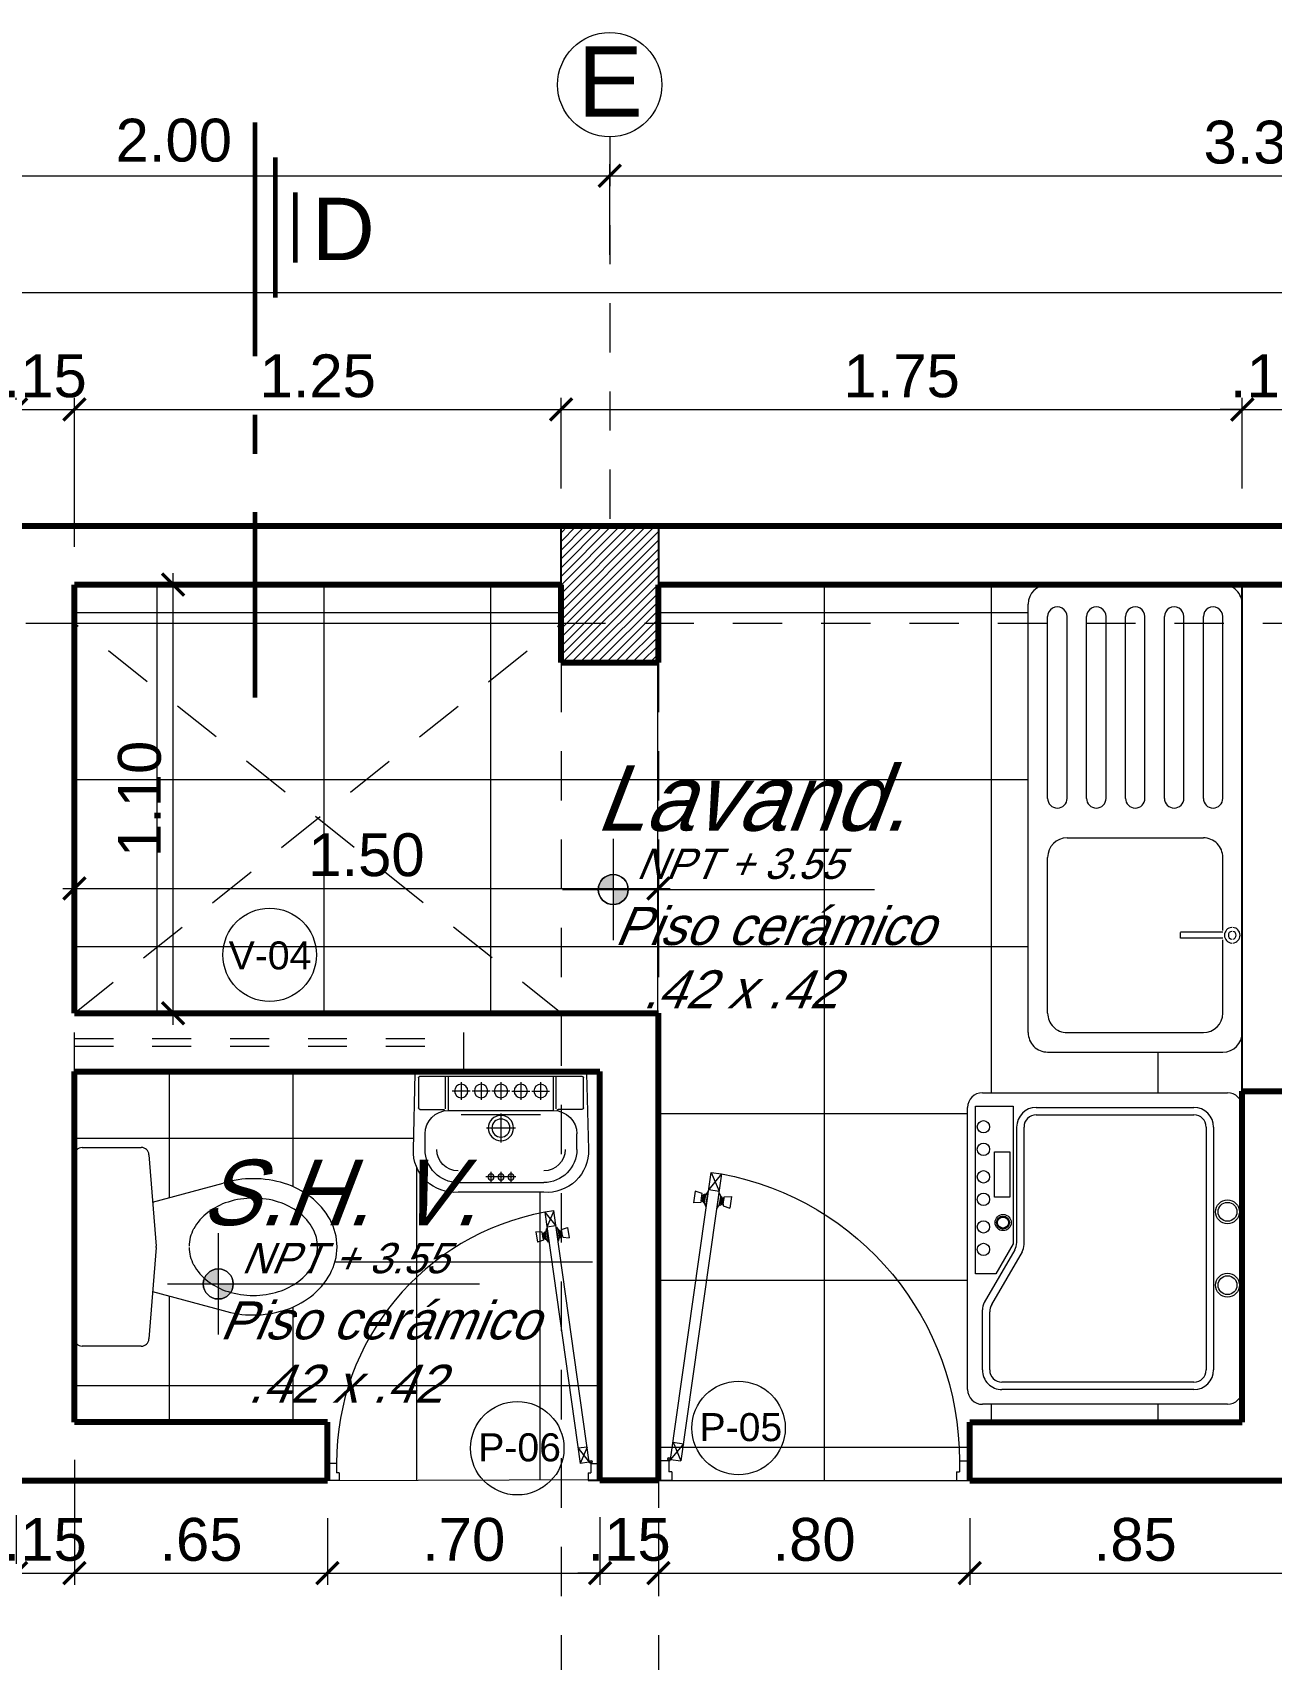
# Model space of a CAD drawing. Header units: millimetres. Extents: x 3779 to 7711, y 1445 to 3132.
# Drawn here: x 3865.964 to 3869.147, y 1469.425 to 1473.602 of the extents above; entities that cross this region are included whole.
import ezdxf

# ---------------------------------------------------------------- set-up
doc = ezdxf.new("R2010")
doc.units = ezdxf.units.MM
doc.header["$PDMODE"] = 3
for name, pattern in [('ACAD_ISO10W100', [18.5, 12, -3, 0.5, -3]), ('CENTER2', [1.125, 0.75, -0.125, 0.125, -0.125]), ('DASHDOTX2', [50.8, 25.4, -12.7, 0, -12.7]), ('HIDDEN', [9.525, 6.35, -3.175])]:
    doc.linetypes.add(name, pattern=pattern)
for name, color, linetype, lineweight in [('cotas', 7, 'Continuous', 5), ('EJES', 20, 'DASHDOTX2', 9), ('LINEA-DE-CORTE', 6, 'ACAD_ISO10W100', 60), ('MOBILIARIOS', 151, 'Continuous', 5), ('PERSONA', 7, 'Continuous', 9), ('pluma 1', 1, 'Continuous', 9), ('pluma 2.5', 30, 'Continuous', 25), ('pluma 8', 98, 'Continuous', 80), ('proyecciones', 32, 'HIDDEN', 9), ('PUERTAS', 33, 'Continuous', 9), ('SANITARIOS', 40, 'Continuous', 9), ('TEXTO', 7, 'Continuous', 9), ('TEXTURAS', 35, 'Continuous', 5)]:
    doc.layers.add(name, color=color, linetype=linetype, lineweight=lineweight)
doc.styles.add('nombreambiente', font='stylu.ttf', dxfattribs={"oblique": 20})
doc.styles.get("Standard").update_dxf_attribs({"font": 'arial.ttf'})
doc.styles.add('TIMES', font='arial.ttf', dxfattribs={"height": 0.11})
doc.dimstyles.new('julio', dxfattribs={"dimtxt": 0.11, "dimasz": 0.057, "dimexe": 0.03, "dimexo": 0.097, "dimgap": 0.0295, "dimtad": 1, "dimzin": 4, "dimdsep": 46, "dimtxsty": 'TIMES', "dimblk": 'ARCHTICK', "dimcen": 0, "dimdle": 0.03, "dimclrd": 256, "dimclre": 256, "dimclrt": 256, "dimadec": 0, "dimazin": 0, "dimtfac": 1, "dimtix": 1, "dimtmove": 2, "dimatfit": 2, "dimldrblk": 'ARCHTICK', "dimfxl": 1, "dimtolj": 1, "dimtzin": 0, "dimlwd": 5, "dimlwe": 5, "dimarcsym": 0})

# ---------------------------------------------------------------- blocks, each defined once
blk = doc.blocks.new('DFGDSG')
at = {"layer": 'SANITARIOS'}
for p, q in [((653.507, 206.6328), (654.607, 206.6328)), ((653.457, 206.5828), (653.457, 206.1328)), ((653.557, 206.5828), (653.957, 206.5828)), ((654.1085, 206.5828), (654.5752, 206.5828)), ((654.657, 206.5828), (654.657, 206.1328)), ((653.507, 206.5328), (653.507, 206.1828)), ((654.007, 206.5328), (654.007, 206.1828)), ((654.1085, 206.5328), (654.5752, 206.5328)), ((654.1085, 206.4828), (654.5752, 206.4828)), ((654.1085, 206.4328), (654.5752, 206.4328)), ((654.1085, 206.3828), (654.5752, 206.3828)), ((654.1085, 206.3328), (654.5752, 206.3328)), ((654.1085, 206.2828), (654.5752, 206.2828)), ((653.7493, 206.1328), (653.7494, 206.2417)), ((653.7494, 206.2417), (653.764, 206.2417)), ((653.7646, 206.1328), (653.7646, 206.2417)), ((654.1085, 206.2328), (654.5752, 206.2328)), ((654.1085, 206.1828), (654.5752, 206.1828)), ((653.557, 206.1328), (653.7451, 206.1328)), ((653.7689, 206.1328), (653.957, 206.1328)), ((654.1085, 206.1328), (654.5752, 206.1328)), ((653.507, 206.0828), (654.607, 206.0828))]:
    blk.add_line(p, q, dxfattribs=at)
for centre, radius, start, end in [((653.507, 206.5828), 0.05, 90, 180), ((654.607, 206.5828), 0.05, 360, 90), ((653.557, 206.5328), 0.05, 90, 180), ((653.957, 206.5328), 0.05, 0, 90), ((654.1085, 206.5578), 0.025, 90, 270), ((654.5752, 206.5578), 0.025, 270, 90), ((654.1085, 206.4578), 0.025, 90, 270), ((654.5752, 206.4578), 0.025, 270, 90), ((654.1085, 206.3578), 0.025, 90, 270), ((654.5752, 206.3578), 0.025, 270, 90), ((654.1085, 206.2578), 0.025, 90, 270), ((654.5752, 206.2578), 0.025, 270, 90), ((653.557, 206.1828), 0.05, 180, 270), ((653.957, 206.1828), 0.05, 270, 0), ((654.1085, 206.1578), 0.025, 90, 270), ((654.5752, 206.1578), 0.025, 270, 90), ((653.507, 206.1328), 0.05, 180, 270), ((653.757, 206.1085), 0.0201, 3.7916, 176.2084), ((653.757, 206.1085), 0.0201, 183.7916, 356.2084), ((653.757, 206.1085), 0.0101, 7.5683, 172.4317), ((653.757, 206.1085), 0.0101, 187.5683, 352.4317), ((654.607, 206.1328), 0.05, 270, 360)]:
    blk.add_arc(centre, radius, start, end, dxfattribs=at)
blk = doc.blocks.new('khjkhjk')
at = {"layer": 'SANITARIOS'}
for p, q in [((987.6491, 424.1584), (987.6491, 424.6284)), ((987.6691, 424.6484), (987.8206, 424.6484)), ((987.8405, 424.6299), (987.8589, 424.3949)), ((987.85, 424.5084), (988.0309, 424.5568)), ((987.8589, 424.3918), (987.8405, 424.1568)), ((987.85, 424.2783), (988.0309, 424.2299)), ((987.8206, 424.1384), (987.6691, 424.1384))]:
    blk.add_line(p, q, dxfattribs=at)
for centre, radius, start, end in [((987.6691, 424.6284), 0.02, 90, 180), ((987.8206, 424.6284), 0.02, 4.4846, 90), ((988.1086, 424.3013), 0.2671, 90, 106.9016), ((988.1086, 424.3013), 0.2671, 72.5782, 90), ((988.1228, 424.3465), 0.2197, 52.8533, 72.5782), ((988.0944, 424.3465), 0.1697, 107.4218, 127.1467), ((988.1086, 424.3013), 0.2171, 90, 107.4218), ((988.1086, 424.3013), 0.2171, 72.5782, 90), ((988.1228, 424.3465), 0.1697, 52.8533, 72.5782), ((988.1445, 424.3751), 0.1837, 28.6682, 52.8533), ((988.0727, 424.3751), 0.1337, 127.1467, 151.3318), ((988.1445, 424.3751), 0.1337, 28.6682, 52.8533), ((988.1778, 424.3934), 0.1458, 360, 28.6682), ((988.0393, 424.3934), 0.0958, 151.3318, 179.1537), ((988.1778, 424.3934), 0.0958, 360, 28.6682), ((987.839, 424.3934), 0.02, 355.5154, 4.4846), ((988.0393, 424.3934), 0.0958, 180.8463, 208.6682), ((988.1778, 424.3934), 0.0958, 331.3318, 0), ((988.1778, 424.3934), 0.1458, 331.3318, 0), ((988.0727, 424.4116), 0.1337, 208.6682, 232.8533), ((988.1445, 424.4116), 0.1337, 307.1467, 331.3318), ((988.1445, 424.4116), 0.1837, 307.1467, 331.3318), ((988.0944, 424.4403), 0.1697, 232.8533, 252.5782), ((988.1228, 424.4403), 0.1697, 287.4218, 307.1467), ((988.1086, 424.4855), 0.2171, 252.5782, 270), ((988.1086, 424.4855), 0.2171, 270, 287.4218), ((988.1228, 424.4403), 0.2197, 287.4218, 307.1467), ((988.1086, 424.4855), 0.2671, 253.0984, 270), ((988.1086, 424.4855), 0.2671, 270, 287.4218), ((987.6691, 424.1584), 0.02, 180, 270), ((987.8206, 424.1584), 0.02, 270, 355.5154)]:
    blk.add_arc(centre, radius, start, end, dxfattribs=at)
blk = doc.blocks.new('lavavo 3')
at = {"layer": 'SANITARIOS'}
for p, q in [((1138.5237, 375.7609), (1138.5237, 375.8379)), ((1138.9437, 375.8419), (1138.5277, 375.8419)), ((1138.5937, 375.7584), (1138.5937, 375.8419)), ((1138.6007, 375.7539), (1138.6007, 375.8419)), ((1138.8707, 375.7539), (1138.8707, 375.8419)), ((1138.8777, 375.7584), (1138.8777, 375.8419)), ((1138.9477, 375.8379), (1138.9477, 375.7609)), ((1138.5277, 375.7569), (1138.5887, 375.7569)), ((1138.5907, 375.7539), (1138.5907, 375.7549)), ((1138.8707, 375.7539), (1138.6007, 375.7539)), ((1138.8377, 375.7439), (1138.6337, 375.7439)), ((1138.8807, 375.753), (1138.8807, 375.7549)), ((1138.9437, 375.7569), (1138.8827, 375.7569)), ((1138.5407, 375.6539), (1138.5407, 375.6939)), ((1138.9307, 375.6539), (1138.9307, 375.6939)), ((1138.8457, 375.5689), (1138.6257, 375.5689))]:
    blk.add_line(p, q, dxfattribs=at)
at = {"layer": 'SANITARIOS', "color": 4, "linetype": 'CENTER2', "ltscale": 0.04}
for p, q in [((1138.6337, 375.8269), (1138.6337, 375.7809)), ((1138.6847, 375.8269), (1138.6847, 375.7809)), ((1138.7357, 375.8269), (1138.7357, 375.7809)), ((1138.7867, 375.8269), (1138.7867, 375.7809)), ((1138.8377, 375.8269), (1138.8377, 375.7809)), ((1138.6567, 375.8039), (1138.6107, 375.8039)), ((1138.7077, 375.8039), (1138.6617, 375.8039)), ((1138.7127, 375.8039), (1138.7587, 375.8039)), ((1138.7637, 375.8039), (1138.8097, 375.8039)), ((1138.8147, 375.8039), (1138.8607, 375.8039)), ((1138.6982, 375.7089), (1138.7732, 375.7089))]:
    blk.add_line(p, q, dxfattribs=at)
at = {"layer": 'SANITARIOS', "color": 4}
blk.add_line((1138.7357, 375.7464), (1138.7357, 375.6714), dxfattribs=at)
at = {"layer": 'SANITARIOS', "color": 4, "linetype": 'CENTER2', "ltscale": 0.02}
for p, q in [((1138.6972, 375.5834), (1138.7227, 375.5834)), ((1138.7099, 375.5961), (1138.7099, 375.5706)), ((1138.7229, 375.5834), (1138.7484, 375.5834)), ((1138.7357, 375.5961), (1138.7357, 375.5706)), ((1138.7487, 375.5834), (1138.7742, 375.5834)), ((1138.7614, 375.5961), (1138.7614, 375.5706))]:
    blk.add_line(p, q, dxfattribs=at)
at = {"layer": 'SANITARIOS'}
blk.add_lwpolyline([(1138.5157, 375.8489), (1138.5107, 375.6539, 0.445971), (1138.6257, 375.5439), (1138.8457, 375.5439, 0.445971), (1138.9607, 375.6539), (1138.9557, 375.8489, 0.414214), (1138.9507, 375.8539), (1138.5207, 375.8539, 0.414214)], format="xyb", close=True, dxfattribs=at)
for centre, radius in [((1138.6337, 375.8039), 0.0173), ((1138.6847, 375.8039), 0.0173), ((1138.7357, 375.8039), 0.0173), ((1138.7867, 375.8039), 0.0173), ((1138.8377, 375.8039), 0.0173), ((1138.7357, 375.7089), 0.0325), ((1138.7357, 375.7089), 0.0232), ((1138.7099, 375.5834), 0.00775), ((1138.7357, 375.5834), 0.00775), ((1138.7614, 375.5834), 0.00775)]:
    blk.add_circle(centre, radius, dxfattribs=at)
for centre, radius, start, end in [((1138.5277, 375.8379), 0.004, 90, 180), ((1138.9437, 375.8379), 0.004, 360, 90), ((1138.5277, 375.7609), 0.004, 180, 270), ((1138.6007, 375.6939), 0.06, 90, 180), ((1138.5887, 375.7549), 0.002, 0, 90), ((1138.8707, 375.6939), 0.06, 0, 90), ((1138.8827, 375.7549), 0.002, 90, 180), ((1138.9437, 375.7609), 0.004, 270, 0), ((1138.6257, 375.6539), 0.085, 180, 270), ((1138.6257, 375.6539), 0.055, 180, 270), ((1138.8457, 375.6539), 0.085, 270, 0), ((1138.8457, 375.6539), 0.055, 270, 0)]:
    blk.add_arc(centre, radius, start, end, dxfattribs=at)
blk = doc.blocks.new('eqwqewr')
at = {"layer": 'PUERTAS'}
for p, q in [((0.1178, 0.7625, 4483.175), (0.0879, 0.7582, 4483.175)), ((0.0879, 0.7582, 4483.175), (0.2051, -0.0706, 4483.175)), ((0.235, -0.0663, 4483.175), (0.1178, 0.7625, 4483.175)), ((0.1248, 0.713, 4483.175), (0.0949, 0.7087, 4483.175)), ((0.1254, 0.7084, 4483.175), (0.1268, 0.7086, 4483.175)), ((0.1331, 0.6637, 4483.175), (0.1268, 0.7086, 4483.175)), ((0.1268, 0.7086, 4483.175), (0.1336, 0.6992, 4483.175)), ((0.1437, 0.7013, 4483.175), (0.1635, 0.7082, 4483.175)), ((0.1635, 0.7082, 4483.175), (0.1684, 0.6743, 4483.175)), ((0.0589, 0.6934, 4483.175), (0.0637, 0.6595, 4483.175)), ((0.0799, 0.6922, 4483.175), (0.0589, 0.6934, 4483.175)), ((0.0835, 0.6664, 4483.175), (0.0637, 0.6595, 4483.175)), ((0.0806, 0.6868, 4483.175), (0.0799, 0.6922, 4483.175)), ((0.084, 0.6873, 4483.175), (0.0806, 0.6868, 4483.175)), ((0.0828, 0.6718, 4483.175), (0.0806, 0.6868, 4483.175)), ((0.0862, 0.6723, 4483.175), (0.0828, 0.6718, 4483.175)), ((0.0828, 0.6718, 4483.175), (0.0835, 0.6664, 4483.175)), ((0.0871, 0.6898, 4483.175), (0.0837, 0.6893, 4483.175)), ((0.084, 0.6873, 4483.175), (0.0837, 0.6893, 4483.175)), ((0.0862, 0.6723, 4483.175), (0.084, 0.6873, 4483.175)), ((0.0862, 0.6723, 4483.175), (0.0864, 0.6703, 4483.175)), ((0.0898, 0.6708, 4483.175), (0.0864, 0.6703, 4483.175)), ((0.0902, 0.693, 4483.175), (0.0868, 0.6925, 4483.175)), ((0.0871, 0.6898, 4483.175), (0.0868, 0.6925, 4483.175)), ((0.0898, 0.6708, 4483.175), (0.0871, 0.6898, 4483.175)), ((0.0898, 0.6708, 4483.175), (0.0902, 0.6681, 4483.175)), ((0.0942, 0.704, 4483.175), (0.0902, 0.693, 4483.175)), ((0.0936, 0.6685, 4483.175), (0.0902, 0.693, 4483.175)), ((0.0936, 0.6685, 4483.175), (0.0902, 0.6681, 4483.175)), ((0.1005, 0.6591, 4483.175), (0.0936, 0.6685, 4483.175)), ((0.0955, 0.7042, 4483.175), (0.0942, 0.704, 4483.175)), ((0.1005, 0.6591, 4483.175), (0.0942, 0.704, 4483.175)), ((0.0987, 0.6817, 4483.175), (0.0987, 0.6817, 4483.175)), ((0.0987, 0.6817, 4483.175), (0.0987, 0.6817, 4483.175)), ((0.1019, 0.6593, 4483.175), (0.1005, 0.6591, 4483.175)), ((0.1318, 0.6635, 4483.175), (0.1331, 0.6637, 4483.175)), ((0.1331, 0.6637, 4483.175), (0.1371, 0.6747, 4483.175)), ((0.1336, 0.6992, 4483.175), (0.137, 0.6996, 4483.175)), ((0.1371, 0.6747, 4483.175), (0.1336, 0.6992, 4483.175)), ((0.1374, 0.6969, 4483.175), (0.137, 0.6996, 4483.175)), ((0.1371, 0.6747, 4483.175), (0.1405, 0.6752, 4483.175)), ((0.1374, 0.6969, 4483.175), (0.1408, 0.6974, 4483.175)), ((0.1401, 0.6779, 4483.175), (0.1374, 0.6969, 4483.175)), ((0.1401, 0.6779, 4483.175), (0.1435, 0.6784, 4483.175)), ((0.1401, 0.6779, 4483.175), (0.1405, 0.6752, 4483.175)), ((0.1411, 0.6954, 4483.175), (0.1408, 0.6974, 4483.175)), ((0.1411, 0.6954, 4483.175), (0.1445, 0.6958, 4483.175)), ((0.1432, 0.6804, 4483.175), (0.1411, 0.6954, 4483.175)), ((0.1432, 0.6804, 4483.175), (0.1466, 0.6809, 4483.175)), ((0.1432, 0.6804, 4483.175), (0.1435, 0.6784, 4483.175)), ((0.1445, 0.6958, 4483.175), (0.1437, 0.7013, 4483.175)), ((0.1466, 0.6809, 4483.175), (0.1445, 0.6958, 4483.175)), ((0.1466, 0.6809, 4483.175), (0.1474, 0.6755, 4483.175)), ((0.1474, 0.6755, 4483.175), (0.1684, 0.6743, 4483.175)), ((0.228, -0.0168, 4483.175), (0.1981, -0.021, 4483.175)), ((-0.5995, -0.0707, 4483.175), (-0.6297, -0.0707, 4483.175)), ((-0.6297, -0.0707, 4483.175), (-0.6297, -0.1273, 4483.175)), ((-0.5995, -0.0707, 4483.175), (-0.5995, -0.1019, 4483.175)), ((0.235, -0.0663, 4483.175), (0.2051, -0.0706, 4483.175)), ((0.2401, -0.0707, 4483.175), (0.2401, -0.1019, 4483.175)), ((0.2401, -0.0707, 4483.175), (0.2703, -0.0707, 4483.175)), ((0.2401, -0.0707, 4483.175), (0.2401, -0.1019, 4483.175)), ((0.2703, -0.0707, 4483.175), (0.2703, -0.1273, 4483.175)), ((-0.5909, -0.1273, 4483.175), (-0.6297, -0.1273, 4483.175)), ((-0.5909, -0.1019, 4483.175), (-0.5995, -0.1019, 4483.175)), ((-0.5909, -0.1019, 4483.175), (-0.5909, -0.1273, 4483.175)), ((0.2315, -0.1019, 4483.175), (0.2401, -0.1019, 4483.175)), ((0.2315, -0.1019, 4483.175), (0.2315, -0.1273, 4483.175)), ((0.2315, -0.1273, 4483.175), (0.2703, -0.1273, 4483.175))]:
    blk.add_line(p, q, dxfattribs=at)
for radius in [0.00461, 0.000461]:
    blk.add_circle((0.2397, -0.0661, 4483.175), radius, dxfattribs=at)
at = {"layer": 'TEXTURAS', "linetype": 'Continuous', "extrusion": (-4.60854e-07, -6.59516e-08, 1)}
for p, q in [((0.0879, 0.7582, 4483.175), (0.1248, 0.713, 4483.175)), ((0.1178, 0.7625, 4483.175), (0.0949, 0.7087, 4483.175)), ((0.1981, -0.021, 4483.175), (0.235, -0.0663, 4483.175)), ((0.228, -0.0168, 4483.175), (0.2051, -0.0706, 4483.175))]:
    blk.add_line(p, q, dxfattribs=at)
at = {"layer": 'TEXTURAS'}
blk.add_arc((0.2406, -0.0678, 4483.175), 0.8401, 100.4752, 180.1986, dxfattribs=at)
blk = doc.blocks.new('lavadora')
at = {"layer": 'MOBILIARIOS'}
h = blk.add_hatch(color=256, dxfattribs=at)
h.paths.add_polyline_path([(601.9776, 2030.5193, 1), (602.0108, 2030.5193, 1)])
h.paths.add_polyline_path([(602.0084, 2030.5194, -1), (601.98, 2030.5194, -1)], flags=16)
for p, q in [((601.6986, 2031.134), (602.423, 2031.134)), ((601.6608, 2030.4663), (601.6608, 2031.0962)), ((602.4608, 2031.0962), (602.4608, 2030.4663)), ((601.7489, 2031.0602), (602.3726, 2031.0602)), ((601.6986, 2030.6048), (601.6986, 2031.0099)), ((601.7175, 2030.6048), (601.7175, 2031.0099)), ((601.7489, 2031.0413), (602.3726, 2031.0413)), ((602.4041, 2031.0099), (602.4041, 2030.5167)), ((602.423, 2031.0099), (602.423, 2030.5167)), ((601.6952, 2030.5456), (602.0489, 2030.5456)), ((601.6952, 2030.4489), (601.6952, 2030.5456)), ((602.0506, 2030.5734), (601.7489, 2030.5734)), ((602.0456, 2030.5545), (601.7489, 2030.5545)), ((602.0489, 2030.5456), (602.126, 2030.5011)), ((602.0645, 2030.5494), (602.1997, 2030.4713)), ((602.0695, 2030.5683), (602.2047, 2030.4902)), ((601.8127, 2030.4978), (601.8127, 2030.5371)), ((601.8127, 2030.5371), (601.9286, 2030.5371)), ((601.9286, 2030.5371), (601.9286, 2030.4978)), ((601.9286, 2030.4978), (601.8127, 2030.4978)), ((602.126, 2030.5011), (602.126, 2030.4489)), ((602.3726, 2030.4663), (602.2186, 2030.4663)), ((602.3726, 2030.4852), (602.2236, 2030.4852)), ((602.126, 2030.4489), (601.6952, 2030.4489)), ((602.423, 2030.4285), (601.6986, 2030.4285))]:
    blk.add_line(p, q, dxfattribs=at)
for centre, radius in [((601.9666, 2031.0961), 0.0307), ((601.9666, 2031.0961), 0.0242), ((602.1549, 2031.0961), 0.0307), ((602.1549, 2031.0961), 0.0242), ((601.9942, 2030.5197), 0.0208), ((601.9942, 2030.5193), 0.0166), ((601.9942, 2030.5194), 0.0142), ((601.7483, 2030.4691), 0.0159), ((601.8061, 2030.4691), 0.0159), ((601.8768, 2030.4691), 0.0159), ((601.9346, 2030.4691), 0.0159), ((602.0053, 2030.4691), 0.0159), ((602.0631, 2030.4691), 0.0159)]:
    blk.add_circle(centre, radius, dxfattribs=at)
for centre, radius, start, end in [((601.6986, 2031.0962), 0.0378, 90, 180), ((602.423, 2031.0962), 0.0378, 0, 90), ((601.7489, 2031.0099), 0.0504, 90, 180), ((602.3726, 2031.0099), 0.0504, 0, 90), ((601.7489, 2031.0099), 0.0315, 90, 180), ((602.3726, 2031.0099), 0.0315, 0, 90), ((601.7489, 2030.6048), 0.0504, 180, 270), ((601.7489, 2030.6048), 0.0315, 180, 270), ((602.0456, 2030.5167), 0.0378, 60, 90), ((602.0506, 2030.5356), 0.0378, 60, 90), ((602.3726, 2030.5167), 0.0504, 270, 0), ((602.3726, 2030.5167), 0.0315, 270, 0), ((601.6986, 2030.4663), 0.0378, 180, 270), ((602.2186, 2030.5041), 0.0378, 240, 270), ((602.2236, 2030.523), 0.0378, 240, 270), ((602.423, 2030.4663), 0.0378, 270, 0)]:
    blk.add_arc(centre, radius, start, end, dxfattribs=at)
blk = doc.blocks.new('iiuyu')
at = {"layer": 'pluma 1', "ltscale": 0.3}
h = blk.add_hatch(color=256, dxfattribs=at)
h.paths.add_polyline_path([(1118.6362, 393.0279, 0.414214), (1118.5977, 392.9893), (1118.6362, 392.9893)])
h.paths.add_polyline_path([(1118.6747, 392.9893), (1118.6362, 392.9893), (1118.6362, 392.9508, 0.414214)])
for p, q in [((1118.6362, 393.1195), (1118.6362, 392.8592)), ((1118.506, 392.9893), (1119.307, 392.9893))]:
    blk.add_line(p, q, dxfattribs=at)
blk.add_circle((1118.6362, 392.9893), 0.0385, dxfattribs=at)
for start, end in [(0, 180), (180, 0)]:
    blk.add_arc((1118.6362, 392.9893), 0.0385, start, end, dxfattribs=at)
blk = doc.blocks.new('_ArchTick')
at = {"color": 0, "linetype": 'ByBlock', "lineweight": 40, "const_width": 0.15}
blk.add_lwpolyline([(-0.5, -0.5), (0.5, 0.5)], dxfattribs=at)
blk = doc.blocks.new('*D320')
at = {"layer": 'cotas', "lineweight": 5, "transparency": 16777216}
for p, q in [((3856.492, 1472.9346), (3871.852, 1472.9346)), ((3856.522, 1472.4316), (3856.522, 1472.9646)), ((3871.822, 1472.4316), (3871.822, 1472.9646))]:
    blk.add_line(p, q, dxfattribs=at)
at = {"layer": 'Defpoints', "color": 0, "transparency": 16777216}
for p in [(3871.822, 1472.9346), (3856.522, 1472.3346), (3871.822, 1472.3346)]:
    blk.add_point(p, dxfattribs=at)
at = {"layer": 'cotas', "lineweight": 5, "transparency": 16777216, "xscale": 0.057, "yscale": 0.057, "zscale": 0.057, "rotation": 180}
blk.add_blockref('_ArchTick', (3856.522, 1472.9346), dxfattribs=at)
at = {"layer": 'cotas', "lineweight": 5, "transparency": 16777216, "xscale": 0.057, "yscale": 0.057, "zscale": 0.057}
blk.add_blockref('_ArchTick', (3871.822, 1472.9346), dxfattribs=at)
at = {"layer": 'cotas', "transparency": 16777216, "insert": (3864.2861, 1473.0254), "char_height": 0.11, "attachment_point": 5, "style": 'TIMES'}
blk.add_mtext('\\A1;15.30', dxfattribs=at)
blk = doc.blocks.new('*D239')
at = {"layer": 'cotas', "lineweight": 5, "transparency": 16777216}
for p, q in [((3865.447, 1473.0316), (3865.447, 1473.2646)), ((3867.447, 1473.0316), (3867.447, 1473.2646)), ((3865.417, 1473.2346), (3867.477, 1473.2346))]:
    blk.add_line(p, q, dxfattribs=at)
at = {"layer": 'Defpoints', "color": 0, "transparency": 16777216}
for p in [(3867.447, 1473.2346), (3865.447, 1472.9346), (3867.447, 1472.9346)]:
    blk.add_point(p, dxfattribs=at)
at = {"layer": 'cotas', "lineweight": 5, "transparency": 16777216, "xscale": 0.057, "yscale": 0.057, "zscale": 0.057, "rotation": 180}
blk.add_blockref('_ArchTick', (3865.447, 1473.2346), dxfattribs=at)
at = {"layer": 'cotas', "lineweight": 5, "transparency": 16777216, "xscale": 0.057, "yscale": 0.057, "zscale": 0.057}
blk.add_blockref('_ArchTick', (3867.447, 1473.2346), dxfattribs=at)
at = {"layer": 'cotas', "transparency": 16777216, "insert": (3866.3272, 1473.3253), "char_height": 0.11, "attachment_point": 5, "style": 'TIMES'}
blk.add_mtext('\\A1;2.00', dxfattribs=at)
blk = doc.blocks.new('*D240')
at = {"layer": 'cotas', "lineweight": 5, "transparency": 16777216}
for p, q in [((3867.447, 1473.0316), (3867.447, 1473.2646)), ((3870.797, 1473.0316), (3870.797, 1473.2646)), ((3867.417, 1473.2346), (3870.827, 1473.2346))]:
    blk.add_line(p, q, dxfattribs=at)
at = {"layer": 'Defpoints', "color": 0, "transparency": 16777216}
for p in [(3870.797, 1473.2346), (3867.447, 1472.9346), (3870.797, 1472.9346)]:
    blk.add_point(p, dxfattribs=at)
at = {"layer": 'cotas', "lineweight": 5, "transparency": 16777216, "xscale": 0.057, "yscale": 0.057, "zscale": 0.057, "rotation": 180}
blk.add_blockref('_ArchTick', (3867.447, 1473.2346), dxfattribs=at)
at = {"layer": 'cotas', "lineweight": 5, "transparency": 16777216, "xscale": 0.057, "yscale": 0.057, "zscale": 0.057}
blk.add_blockref('_ArchTick', (3870.797, 1473.2346), dxfattribs=at)
at = {"layer": 'cotas', "transparency": 16777216, "insert": (3869.122, 1473.3203), "char_height": 0.11, "attachment_point": 5, "style": 'TIMES'}
blk.add_mtext('\\A1;3.35', dxfattribs=at)
blk = doc.blocks.new('*D247')
at = {"layer": 'cotas', "lineweight": 5, "transparency": 16777216}
for p, q in [((3867.322, 1472.4316), (3867.322, 1472.6646)), ((3869.072, 1472.4316), (3869.072, 1472.6646)), ((3867.292, 1472.6346), (3869.102, 1472.6346))]:
    blk.add_line(p, q, dxfattribs=at)
at = {"layer": 'Defpoints', "color": 0, "transparency": 16777216}
for p in [(3869.072, 1472.6346), (3867.322, 1472.3346), (3869.072, 1472.3346)]:
    blk.add_point(p, dxfattribs=at)
at = {"layer": 'cotas', "lineweight": 5, "transparency": 16777216, "xscale": 0.057, "yscale": 0.057, "zscale": 0.057, "rotation": 180}
blk.add_blockref('_ArchTick', (3867.322, 1472.6346), dxfattribs=at)
at = {"layer": 'cotas', "lineweight": 5, "transparency": 16777216, "xscale": 0.057, "yscale": 0.057, "zscale": 0.057}
blk.add_blockref('_ArchTick', (3869.072, 1472.6346), dxfattribs=at)
at = {"layer": 'cotas', "transparency": 16777216, "insert": (3868.197, 1472.7202), "char_height": 0.11, "attachment_point": 5, "style": 'TIMES'}
blk.add_mtext('\\A1;1.75', dxfattribs=at)
blk = doc.blocks.new('*D281')
at = {"layer": 'cotas', "lineweight": 5, "transparency": 16777216}
for p, q in [((3869.072, 1472.4316), (3869.072, 1472.6646)), ((3869.222, 1472.4316), (3869.222, 1472.6646)), ((3869.072, 1472.6346), (3869.015, 1472.6346)), ((3869.072, 1472.6346), (3869.222, 1472.6346)), ((3869.222, 1472.6346), (3869.279, 1472.6346))]:
    blk.add_line(p, q, dxfattribs=at)
at = {"layer": 'Defpoints', "color": 0, "transparency": 16777216}
for p in [(3869.222, 1472.6346), (3869.072, 1472.3346), (3869.222, 1472.3346)]:
    blk.add_point(p, dxfattribs=at)
at = {"layer": 'cotas', "lineweight": 5, "transparency": 16777216, "xscale": 0.057, "yscale": 0.057, "zscale": 0.057}
blk.add_blockref('_ArchTick', (3869.072, 1472.6346), dxfattribs=at)
at = {"layer": 'cotas', "lineweight": 5, "transparency": 16777216, "xscale": 0.057, "yscale": 0.057, "zscale": 0.057, "rotation": 180}
blk.add_blockref('_ArchTick', (3869.222, 1472.6346), dxfattribs=at)
at = {"layer": 'cotas', "transparency": 16777216, "insert": (3869.147, 1472.7202), "char_height": 0.11, "attachment_point": 5, "style": 'TIMES'}
blk.add_mtext('\\A1;.15', dxfattribs=at)
blk = doc.blocks.new('*D334')
at = {"layer": 'cotas', "lineweight": 5, "transparency": 16777216}
for p, q in [((3865.922, 1472.2816), (3865.922, 1472.6646)), ((3866.072, 1472.2816), (3866.072, 1472.6646)), ((3865.922, 1472.6346), (3865.865, 1472.6346)), ((3865.922, 1472.6346), (3866.072, 1472.6346)), ((3866.072, 1472.6346), (3866.129, 1472.6346))]:
    blk.add_line(p, q, dxfattribs=at)
at = {"layer": 'Defpoints', "color": 0, "transparency": 16777216}
for p in [(3866.072, 1472.6346), (3865.922, 1472.1846), (3866.072, 1472.1846)]:
    blk.add_point(p, dxfattribs=at)
at = {"layer": 'cotas', "lineweight": 5, "transparency": 16777216, "xscale": 0.057, "yscale": 0.057, "zscale": 0.057}
blk.add_blockref('_ArchTick', (3865.922, 1472.6346), dxfattribs=at)
at = {"layer": 'cotas', "lineweight": 5, "transparency": 16777216, "xscale": 0.057, "yscale": 0.057, "zscale": 0.057, "rotation": 180}
blk.add_blockref('_ArchTick', (3866.072, 1472.6346), dxfattribs=at)
at = {"layer": 'cotas', "transparency": 16777216, "insert": (3865.997, 1472.7202), "char_height": 0.11, "attachment_point": 5, "style": 'TIMES'}
blk.add_mtext('\\A1;.15', dxfattribs=at)
blk = doc.blocks.new('*D335')
at = {"layer": 'cotas', "lineweight": 5, "transparency": 16777216}
for p, q in [((3866.072, 1472.2816), (3866.072, 1472.6646)), ((3867.322, 1472.4316), (3867.322, 1472.6646)), ((3866.042, 1472.6346), (3867.352, 1472.6346))]:
    blk.add_line(p, q, dxfattribs=at)
at = {"layer": 'Defpoints', "color": 0, "transparency": 16777216}
for p in [(3867.322, 1472.6346), (3867.322, 1472.3346), (3866.072, 1472.1846)]:
    blk.add_point(p, dxfattribs=at)
at = {"layer": 'cotas', "lineweight": 5, "transparency": 16777216, "xscale": 0.057, "yscale": 0.057, "zscale": 0.057, "rotation": 180}
blk.add_blockref('_ArchTick', (3866.072, 1472.6346), dxfattribs=at)
at = {"layer": 'cotas', "lineweight": 5, "transparency": 16777216, "xscale": 0.057, "yscale": 0.057, "zscale": 0.057}
blk.add_blockref('_ArchTick', (3867.322, 1472.6346), dxfattribs=at)
at = {"layer": 'cotas', "transparency": 16777216, "insert": (3866.697, 1472.7202), "char_height": 0.11, "attachment_point": 5, "style": 'TIMES'}
blk.add_mtext('\\A1;1.25', dxfattribs=at)
blk = doc.blocks.new('*D298')
at = {"layer": 'cotas', "lineweight": 5, "transparency": 16777216}
for p, q in [((3865.922, 1469.9376), (3865.922, 1469.617)), ((3866.072, 1469.9376), (3866.072, 1469.617)), ((3865.922, 1469.647), (3865.865, 1469.647)), ((3865.922, 1469.647), (3866.072, 1469.647)), ((3866.072, 1469.647), (3866.129, 1469.647))]:
    blk.add_line(p, q, dxfattribs=at)
at = {"layer": 'Defpoints', "color": 0, "transparency": 16777216}
for p in [(3865.922, 1470.0346), (3866.072, 1470.0346), (3866.072, 1469.647)]:
    blk.add_point(p, dxfattribs=at)
at = {"layer": 'cotas', "lineweight": 5, "transparency": 16777216, "xscale": 0.057, "yscale": 0.057, "zscale": 0.057}
blk.add_blockref('_ArchTick', (3865.922, 1469.647), dxfattribs=at)
at = {"layer": 'cotas', "lineweight": 5, "transparency": 16777216, "xscale": 0.057, "yscale": 0.057, "zscale": 0.057, "rotation": 180}
blk.add_blockref('_ArchTick', (3866.072, 1469.647), dxfattribs=at)
at = {"layer": 'cotas', "transparency": 16777216, "insert": (3865.997, 1469.7327), "char_height": 0.11, "attachment_point": 5, "style": 'TIMES'}
blk.add_mtext('\\A1;.15', dxfattribs=at)
blk = doc.blocks.new('*D299')
at = {"layer": 'cotas', "lineweight": 5, "transparency": 16777216}
for p, q in [((3866.072, 1469.9376), (3866.072, 1469.617)), ((3866.722, 1469.7876), (3866.722, 1469.617)), ((3866.042, 1469.647), (3866.752, 1469.647))]:
    blk.add_line(p, q, dxfattribs=at)
at = {"layer": 'Defpoints', "color": 0, "transparency": 16777216}
for p in [(3866.072, 1470.0346), (3866.722, 1469.8846), (3866.722, 1469.647)]:
    blk.add_point(p, dxfattribs=at)
at = {"layer": 'cotas', "lineweight": 5, "transparency": 16777216, "xscale": 0.057, "yscale": 0.057, "zscale": 0.057, "rotation": 180}
blk.add_blockref('_ArchTick', (3866.072, 1469.647), dxfattribs=at)
at = {"layer": 'cotas', "lineweight": 5, "transparency": 16777216, "xscale": 0.057, "yscale": 0.057, "zscale": 0.057}
blk.add_blockref('_ArchTick', (3866.722, 1469.647), dxfattribs=at)
at = {"layer": 'cotas', "transparency": 16777216, "insert": (3866.397, 1469.7327), "char_height": 0.11, "attachment_point": 5, "style": 'TIMES'}
blk.add_mtext('\\A1;.65', dxfattribs=at)
blk = doc.blocks.new('*D300')
at = {"layer": 'cotas', "lineweight": 5, "transparency": 16777216}
for p, q in [((3866.722, 1469.7876), (3866.722, 1469.617)), ((3867.422, 1469.7904), (3867.422, 1469.617)), ((3866.692, 1469.647), (3867.452, 1469.647))]:
    blk.add_line(p, q, dxfattribs=at)
at = {"layer": 'Defpoints', "color": 0, "transparency": 16777216}
for p in [(3866.722, 1469.8846), (3867.422, 1469.8874), (3867.422, 1469.647)]:
    blk.add_point(p, dxfattribs=at)
at = {"layer": 'cotas', "lineweight": 5, "transparency": 16777216, "xscale": 0.057, "yscale": 0.057, "zscale": 0.057, "rotation": 180}
blk.add_blockref('_ArchTick', (3866.722, 1469.647), dxfattribs=at)
at = {"layer": 'cotas', "lineweight": 5, "transparency": 16777216, "xscale": 0.057, "yscale": 0.057, "zscale": 0.057}
blk.add_blockref('_ArchTick', (3867.422, 1469.647), dxfattribs=at)
at = {"layer": 'cotas', "transparency": 16777216, "insert": (3867.072, 1469.7327), "char_height": 0.11, "attachment_point": 5, "style": 'TIMES'}
blk.add_mtext('\\A1;.70', dxfattribs=at)
blk = doc.blocks.new('*D301')
at = {"layer": 'cotas', "lineweight": 5, "transparency": 16777216}
for p, q in [((3867.422, 1469.7904), (3867.422, 1469.617)), ((3867.572, 1469.7876), (3867.572, 1469.617)), ((3867.422, 1469.647), (3867.365, 1469.647)), ((3867.422, 1469.647), (3867.572, 1469.647)), ((3867.572, 1469.647), (3867.629, 1469.647))]:
    blk.add_line(p, q, dxfattribs=at)
at = {"layer": 'Defpoints', "color": 0, "transparency": 16777216}
for p in [(3867.422, 1469.8874), (3867.572, 1469.8846), (3867.572, 1469.647)]:
    blk.add_point(p, dxfattribs=at)
at = {"layer": 'cotas', "lineweight": 5, "transparency": 16777216, "xscale": 0.057, "yscale": 0.057, "zscale": 0.057}
blk.add_blockref('_ArchTick', (3867.422, 1469.647), dxfattribs=at)
at = {"layer": 'cotas', "lineweight": 5, "transparency": 16777216, "xscale": 0.057, "yscale": 0.057, "zscale": 0.057, "rotation": 180}
blk.add_blockref('_ArchTick', (3867.572, 1469.647), dxfattribs=at)
at = {"layer": 'cotas', "transparency": 16777216, "insert": (3867.497, 1469.7327), "char_height": 0.11, "attachment_point": 5, "style": 'TIMES'}
blk.add_mtext('\\A1;.15', dxfattribs=at)
blk = doc.blocks.new('*D302')
at = {"layer": 'cotas', "lineweight": 5, "transparency": 16777216}
for p, q in [((3867.572, 1469.7876), (3867.572, 1469.617)), ((3868.372, 1469.7876), (3868.372, 1469.617)), ((3867.542, 1469.647), (3868.402, 1469.647))]:
    blk.add_line(p, q, dxfattribs=at)
at = {"layer": 'Defpoints', "color": 0, "transparency": 16777216}
for p in [(3867.572, 1469.8846), (3868.372, 1469.8846), (3868.372, 1469.647)]:
    blk.add_point(p, dxfattribs=at)
at = {"layer": 'cotas', "lineweight": 5, "transparency": 16777216, "xscale": 0.057, "yscale": 0.057, "zscale": 0.057, "rotation": 180}
blk.add_blockref('_ArchTick', (3867.572, 1469.647), dxfattribs=at)
at = {"layer": 'cotas', "lineweight": 5, "transparency": 16777216, "xscale": 0.057, "yscale": 0.057, "zscale": 0.057}
blk.add_blockref('_ArchTick', (3868.372, 1469.647), dxfattribs=at)
at = {"layer": 'cotas', "transparency": 16777216, "insert": (3867.972, 1469.7327), "char_height": 0.11, "attachment_point": 5, "style": 'TIMES'}
blk.add_mtext('\\A1;.80', dxfattribs=at)
blk = doc.blocks.new('*D303')
at = {"layer": 'cotas', "lineweight": 5, "transparency": 16777216}
for p, q in [((3868.372, 1469.7876), (3868.372, 1469.617)), ((3869.222, 1469.7876), (3869.222, 1469.617)), ((3868.342, 1469.647), (3869.252, 1469.647))]:
    blk.add_line(p, q, dxfattribs=at)
at = {"layer": 'Defpoints', "color": 0, "transparency": 16777216}
for p in [(3868.372, 1469.8846), (3869.222, 1469.8846), (3869.222, 1469.647)]:
    blk.add_point(p, dxfattribs=at)
at = {"layer": 'cotas', "lineweight": 5, "transparency": 16777216, "xscale": 0.057, "yscale": 0.057, "zscale": 0.057, "rotation": 180}
blk.add_blockref('_ArchTick', (3868.372, 1469.647), dxfattribs=at)
at = {"layer": 'cotas', "lineweight": 5, "transparency": 16777216, "xscale": 0.057, "yscale": 0.057, "zscale": 0.057}
blk.add_blockref('_ArchTick', (3869.222, 1469.647), dxfattribs=at)
at = {"layer": 'cotas', "transparency": 16777216, "insert": (3868.797, 1469.7327), "char_height": 0.11, "attachment_point": 5, "style": 'TIMES'}
blk.add_mtext('\\A1;.85', dxfattribs=at)
blk = doc.blocks.new('*D305')
at = {"layer": 'cotas', "lineweight": 5, "transparency": 16777216}
for p, q in [((3866.072, 1471.1816), (3866.072, 1471.435)), ((3867.572, 1471.1816), (3867.572, 1471.435)), ((3866.042, 1471.405), (3867.602, 1471.405))]:
    blk.add_line(p, q, dxfattribs=at)
at = {"layer": 'Defpoints', "color": 0, "transparency": 16777216}
for p in [(3867.572, 1471.405), (3866.072, 1471.0846), (3867.572, 1471.0846)]:
    blk.add_point(p, dxfattribs=at)
at = {"layer": 'cotas', "lineweight": 5, "transparency": 16777216, "xscale": 0.057, "yscale": 0.057, "zscale": 0.057, "rotation": 180}
blk.add_blockref('_ArchTick', (3866.072, 1471.405), dxfattribs=at)
at = {"layer": 'cotas', "lineweight": 5, "transparency": 16777216, "xscale": 0.057, "yscale": 0.057, "zscale": 0.057}
blk.add_blockref('_ArchTick', (3867.572, 1471.405), dxfattribs=at)
at = {"layer": 'cotas', "transparency": 16777216, "insert": (3866.822, 1471.4906), "char_height": 0.11, "attachment_point": 5, "style": 'TIMES'}
blk.add_mtext('\\A1;1.50', dxfattribs=at)
blk = doc.blocks.new('*D306')
at = {"layer": 'cotas', "lineweight": 5, "transparency": 16777216}
for p, q in [((3866.169, 1472.1846), (3866.3554, 1472.1846)), ((3866.3254, 1471.0546), (3866.3254, 1472.2146)), ((3866.169, 1471.0846), (3866.3554, 1471.0846))]:
    blk.add_line(p, q, dxfattribs=at)
at = {"layer": 'Defpoints', "color": 0, "transparency": 16777216}
for p in [(3866.072, 1472.1846), (3866.3254, 1472.1846), (3866.072, 1471.0846)]:
    blk.add_point(p, dxfattribs=at)
at = {"layer": 'cotas', "lineweight": 5, "transparency": 16777216, "xscale": 0.057, "yscale": 0.057, "zscale": 0.057}
for p, rotation in [((3866.3254, 1472.1846), 90), ((3866.3254, 1471.0846), 270)]:
    blk.add_blockref('_ArchTick', p, dxfattribs=dict(at, rotation=rotation))
at = {"layer": 'cotas', "transparency": 16777216, "insert": (3866.2397, 1471.6346), "char_height": 0.11, "attachment_point": 5, "rotation": 90, "style": 'TIMES'}
blk.add_mtext('\\A1;1.10', dxfattribs=at)

msp = doc.modelspace()

# ---------------------------------------------------------------- hatches: boundary and pattern name
at = {"layer": 'TEXTURAS'}
h = msp.add_hatch(dxfattribs=at)
h.set_pattern_fill('LINE', color=256, scale=0.005, angle=45)
h.set_pattern_definition([(45, (13.458548, -73.21544), (-0.01122532015, 0.01122532015), [])])
h.paths.add_polyline_path([(3867.572, 1472.1846), (3867.572, 1472.3346), (3867.322, 1472.3346), (3867.322, 1471.9846), (3867.572, 1471.9846)])
h = msp.add_hatch(dxfattribs=at)
h.set_pattern_fill('NET', color=256, scale=0.135)
h.set_pattern_definition([(0, (2.65855, -85.93895), (0, 0.428625), []), (90, (2.65855, -85.93895), (-0.428625, 3e-17), [])])
h.paths.add_polyline_path([(3868.522, 1472.1346, -0.414214), (3868.572, 1472.1846), (3867.572, 1472.1846), (3867.572, 1471.9846), (3867.322, 1471.9846), (3867.322, 1471.0846), (3867.572, 1471.0846), (3867.572, 1469.8846), (3868.372, 1469.8846), (3868.372, 1470.0346), (3869.072, 1470.0346), (3869.072, 1470.1182, -0.414214), (3869.0342, 1470.0804), (3868.4043, 1470.0804, -0.414214), (3868.3665, 1470.1182), (3868.3665, 1470.8426, -0.414214), (3868.4043, 1470.8804), (3869.0342, 1470.8804, -0.414214), (3869.072, 1470.8426), (3869.072, 1470.8846), (3869.072, 1471.0346, -0.414214), (3869.022, 1470.9846), (3868.572, 1470.9846, -0.414214), (3868.522, 1471.0346)])
h.paths.add_polyline_path([(3867.322, 1471.9846), (3867.322, 1472.0846), (3866.697, 1471.5846), (3867.322, 1471.0846)])
h.paths.add_polyline_path([(3866.697, 1471.5846), (3866.072, 1471.0846), (3867.322, 1471.0846)])
h.paths.add_polyline_path([(3866.072, 1472.0846), (3866.072, 1471.0846), (3866.697, 1471.5846)])
h.paths.add_polyline_path([(3867.322, 1472.0846), (3866.072, 1472.0846), (3866.697, 1471.5846)])
h.paths.add_polyline_path([(3867.322, 1472.1846), (3866.072, 1472.1846), (3866.072, 1472.0846), (3867.322, 1472.0846)])
h.paths.add_polyline_path([(3870.567, 1471.5646), (3870.527, 1471.5646), (3870.527, 1471.5846), (3870.417, 1471.5846), (3870.417, 1471.5646), (3870.377, 1471.5646), (3870.377, 1471.5846), (3870.267, 1471.5846), (3870.267, 1471.5646), (3870.227, 1471.5646), (3870.227, 1471.5846), (3870.117, 1471.5846), (3870.117, 1471.5646), (3870.077, 1471.5646), (3870.077, 1471.5846), (3870.567, 1471.5846)], flags=16)
h.paths.add_polyline_path([(3870.592, 1471.6146), (3870.052, 1471.6146), (3870.052, 1472.0746), (3870.592, 1472.0746)], flags=16)
h.paths.add_polyline_path([(3870.387, 1471.7296, -1), (3870.527, 1471.7296, -1)], flags=0)
h.paths.add_polyline_path([(3870.4036, 1471.7296, -1), (3870.5104, 1471.7296, -1)], flags=0)
h.paths.add_polyline_path([(3870.087, 1471.7296, -1), (3870.287, 1471.7296, -1)], flags=0)
h.paths.add_polyline_path([(3870.1046, 1471.7296, -1), (3870.2694, 1471.7296, -1)], flags=0)
h.paths.add_polyline_path([(3870.357, 1471.9596, -1), (3870.557, 1471.9596, -1)], flags=0)
h.paths.add_polyline_path([(3870.3746, 1471.9596, -1), (3870.5394, 1471.9596, -1)], flags=0)
h.paths.add_polyline_path([(3870.117, 1471.9596, -1), (3870.257, 1471.9596, -1)], flags=0)
h.paths.add_polyline_path([(3870.1336, 1471.9596, -1), (3870.2404, 1471.9596, -1)], flags=0)
h.paths.add_polyline_path([(3869.7963, 1469.8846), (3871.022, 1469.8846), (3871.022, 1471.9854), (3870.922, 1471.9854), (3870.922, 1471.9846), (3870.672, 1471.9846), (3870.672, 1472.1846), (3869.972, 1472.1846), (3869.972, 1471.5846), (3869.822, 1471.5846), (3869.822, 1470.5346), (3869.222, 1470.5346), (3869.222, 1470.4846), (3869.7963, 1470.4846)])
h = msp.add_hatch(dxfattribs=at)
h.set_pattern_fill('NET', color=256, scale=0.1)
h.set_pattern_definition([(0, (2.65855, -85.93895), (0, 0.3175), []), (90, (2.65855, -85.93895), (-0.3175, 2e-17), [])])
h.paths.add_polyline_path([(3866.9426, 1470.7333), (3866.9478, 1470.9346), (3866.072, 1470.9346), (3866.072, 1470.7196, -0.414214), (3866.092, 1470.7396), (3866.262, 1470.7396), (3866.273, 1470.5996), (3866.4539, 1470.648, -0.073881), (3866.5315, 1470.6596, -0.076164), (3866.6115, 1470.6473, -0.086279), (3866.6784, 1470.6128, -0.105921), (3866.7286, 1470.5545, -0.125745), (3866.7465, 1470.4846, -0.125745), (3866.7286, 1470.4146, -0.105921), (3866.6784, 1470.3563, -0.086279), (3866.6115, 1470.3218, -0.076164), (3866.5315, 1470.3096, -0.057065), (3866.4711, 1470.3165), (3866.273, 1470.3695), (3866.262, 1470.2296), (3866.072, 1470.2296), (3866.072, 1470.0346), (3866.722, 1470.0346), (3866.722, 1469.8846), (3867.422, 1469.8874), (3867.3927, 1470.7312, -0.392178), (3867.2939, 1470.6246), (3867.0576, 1470.6246, -0.442532)])

# ---------------------------------------------------------------- linework, layer by layer
at = {"layer": 'EJES', "ltscale": 0.005}
msp.add_line((3867.447, 1473.3346), (3867.447, 1472.3346), dxfattribs=at)
at = {"layer": 'LINEA-DE-CORTE', "ltscale": 0.05}
for p, q in [((3866.5355, 1473.371), (3866.5355, 1471.8949)), ((3866.5873, 1473.2813), (3866.5873, 1472.9224)), ((3866.6391, 1473.1916), (3866.6391, 1473.0121))]:
    msp.add_line(p, q, dxfattribs=at)
at = {"layer": 'pluma 1'}
for centre, radius in [((3867.447, 1473.4685), 0.1339), ((3866.5735, 1471.2343), 0.12), ((3867.778, 1470.0194), 0.12), ((3867.2096, 1469.9675), 0.12)]:
    msp.add_circle(centre, radius, dxfattribs=at)
at = {"layer": 'pluma 2.5'}
msp.add_line((3869.072, 1470.8846), (3869.072, 1472.1846), dxfattribs=at)
msp.add_lwpolyline([(3867.572, 1471.9846), (3867.322, 1471.9846), (3867.322, 1472.3346), (3867.572, 1472.3346)], close=True, dxfattribs=at)
at = {"layer": 'pluma 8'}
for p, q in [((3871.822, 1472.3346), (3856.522, 1472.3346)), ((3870.922, 1472.3346), (3856.522, 1472.3346)), ((3867.322, 1472.1846), (3866.072, 1472.1846)), ((3866.072, 1471.0846), (3866.072, 1472.1846)), ((3867.322, 1471.9846), (3867.322, 1472.1846)), ((3870.672, 1472.1846), (3867.572, 1472.1846)), ((3867.572, 1471.9846), (3867.572, 1472.1846)), ((3867.322, 1471.9846), (3867.572, 1471.9846)), ((3866.072, 1471.0846), (3867.572, 1471.0846)), ((3867.572, 1469.8846), (3867.572, 1471.0846)), ((3866.072, 1470.9346), (3867.422, 1470.9346)), ((3866.072, 1470.0346), (3866.072, 1470.9346)), ((3867.422, 1469.8846), (3867.422, 1470.9346)), ((3869.072, 1470.0346), (3869.072, 1470.8846)), ((3869.072, 1470.8846), (3869.222, 1470.8846)), ((3866.722, 1470.0346), (3866.072, 1470.0346)), ((3866.722, 1469.8846), (3866.722, 1470.0346)), ((3868.372, 1469.8846), (3868.372, 1470.0346)), ((3868.372, 1470.0346), (3869.072, 1470.0346)), ((3863.872, 1469.8846), (3866.722, 1469.8846)), ((3867.572, 1469.8846), (3867.422, 1469.8846)), ((3868.372, 1469.8846), (3869.222, 1469.8846))]:
    msp.add_line(p, q, dxfattribs=at)
at = {"layer": 'proyecciones', "linetype": 'HIDDEN', "ltscale": 0.02}
for p, q in [((3871.522, 1472.0846), (3856.772, 1472.0846)), ((3866.072, 1471.0846), (3867.322, 1472.0846)), ((3867.322, 1472.0846), (3866.072, 1472.0846)), ((3867.322, 1471.0846), (3866.072, 1472.0846)), ((3867.322, 1471.9846), (3867.322, 1471.0846)), ((3867.322, 1471.9846), (3867.322, 1466.2846)), ((3867.572, 1471.9846), (3867.572, 1466.2846))]:
    msp.add_line(p, q, dxfattribs=at)
at = {"layer": 'proyecciones', "linetype": 'HIDDEN', "ltscale": 0.01}
for p, q in [((3866.072, 1470.9346), (3866.072, 1471.0846)), ((3867.072, 1470.9346), (3867.072, 1471.0846)), ((3866.072, 1471.0196), (3867.072, 1471.0196)), ((3866.072, 1470.9996), (3867.072, 1470.9996))]:
    msp.add_line(p, q, dxfattribs=at)
at = {"layer": 'TEXTURAS'}
for p, q in [((3866.722, 1469.8846), (3867.422, 1469.8874)), ((3867.572, 1469.8846), (3868.372, 1469.8846))]:
    msp.add_line(p, q, dxfattribs=at)

# ---------------------------------------------------------------- block references
at = {"layer": 'MOBILIARIOS', "linetype": 'Continuous', "xscale": -1}
msp.add_blockref('lavavo 3', (5005.9033, 1095.0807), dxfattribs=at)
at = {"layer": 'MOBILIARIOS', "rotation": 270}
msp.add_blockref('lavadora', (1837.938, 2072.5411), dxfattribs=at)
at = {"layer": 'pluma 1', "linetype": 'Continuous'}
for p in [(2748.8199, 1078.4126), (2747.8054, 1077.3999)]:
    msp.add_blockref('iiuyu', p, dxfattribs=at)
at = {"layer": 'PUERTAS'}
for p, xscale, yscale, zscale in [((3867.8123, 1469.9978, -3985.0444), -0.8888888888901039, 0.8888888888901039, 0.8888888888901039), ((3867.2118, 1469.9836, -3486.9139), 0.7777777777775777, 0.7777777777775777, 0.7777777777775777)]:
    msp.add_blockref('eqwqewr', p, dxfattribs=dict(at, xscale=xscale, yscale=yscale, zscale=zscale))
at = {"layer": 'SANITARIOS', "rotation": 89.99999999999999}
msp.add_blockref('DFGDSG', (4075.1548, 817.5276), dxfattribs=at)
at = {"layer": 'SANITARIOS', "linetype": 'Continuous'}
msp.add_blockref('khjkhjk', (2878.4229, 1046.0912), dxfattribs=at)

# ---------------------------------------------------------------- texts
at = {"insert": (3866.6821, 1473.1781), "char_height": 0.16, "width": 1.3216, "attachment_point": 1}
msp.add_mtext('D', dxfattribs=at)
at = {"layer": 'PERSONA', "linetype": 'Continuous', "char_height": 0.072, "width": 1.154549, "attachment_point": 1}
for s, insert in [('V-04', (3866.4682, 1471.2688)), ('P-05', (3867.6777, 1470.0577)), ('P-06', (3867.1093, 1470.0058))]:
    msp.add_mtext(s, dxfattribs=dict(at, insert=insert))
at = {"layer": 'TEXTO', "color": 5, "insert": (3867.3646, 1473.5666), "char_height": 0.18, "width": 2.597734, "attachment_point": 1}
msp.add_mtext('{\\C7;E}', dxfattribs=at)
at = {"layer": 'TEXTO', "attachment_point": 1, "style": 'nombreambiente'}
for s, insert, char_height, width in [('{\\Q21;Lavand.}', (3867.4084, 1471.7209), 0.168, 1.67738), ('{\\Q23;NPT + 3.55}', (3867.5145, 1471.5072), 0.078, 0.949042), ('{\\Q23; Piso cerámico    \\P   .42 x .42\\P   }', (3867.422, 1471.3571), 0.0975, 1.795972), ('{\\Q21;S.H. V.}', (3866.3939, 1470.7082), 0.168, 1.67738), ('{\\Q23;NPT + 3.55}', (3866.5, 1470.4946), 0.078, 0.949042), ('{\\Q23; Piso cerámico    \\P   .42 x .42\\P   }', (3866.4075, 1470.3444), 0.0975, 1.795972)]:
    msp.add_mtext(s, dxfattribs=dict(at, insert=insert, char_height=char_height, width=width))

# ---------------------------------------------------------------- dimensions: what is measured, and where the dimension line sits
at = {"layer": 'cotas'}
dim = msp.add_linear_dim(base=(3867.447, 1473.2346), p1=(3865.447, 1472.9346), p2=(3867.447, 1472.9346), dimstyle='julio', dxfattribs=at)
dim.commit()
dim.dimension.update_dxf_attribs({"geometry": '*D239', "text_midpoint": (3866.3272, 1473.3253), "dimtype": 160})
for base, p1, p2, picture, middle in [((3870.797, 1473.2346), (3867.447, 1472.9346), (3870.797, 1472.9346), '*D240', (3869.122, 1473.3203)), ((3866.072, 1472.6346), (3865.922, 1472.1846), (3866.072, 1472.1846), '*D334', (3865.997, 1472.7202)), ((3867.322, 1472.6346), (3866.072, 1472.1846), (3867.322, 1472.3346), '*D335', (3866.697, 1472.7202)), ((3869.072, 1472.6346), (3867.322, 1472.3346), (3869.072, 1472.3346), '*D247', (3868.197, 1472.7202)), ((3869.222, 1472.6346), (3869.072, 1472.3346), (3869.222, 1472.3346), '*D281', (3869.147, 1472.7202)), ((3867.572, 1471.405), (3866.072, 1471.0846), (3867.572, 1471.0846), '*D305', (3866.822, 1471.4906)), ((3866.072, 1469.647), (3865.922, 1470.0346), (3866.072, 1470.0346), '*D298', (3865.997, 1469.7327)), ((3866.722, 1469.647), (3866.072, 1470.0346), (3866.722, 1469.8846), '*D299', (3866.397, 1469.7327)), ((3867.422, 1469.647), (3866.722, 1469.8846), (3867.422, 1469.8874), '*D300', (3867.072, 1469.7327)), ((3867.572, 1469.647), (3867.422, 1469.8874), (3867.572, 1469.8846), '*D301', (3867.497, 1469.7327)), ((3868.372, 1469.647), (3867.572, 1469.8846), (3868.372, 1469.8846), '*D302', (3867.972, 1469.7327)), ((3869.222, 1469.647), (3868.372, 1469.8846), (3869.222, 1469.8846), '*D303', (3868.797, 1469.7327))]:
    dim = msp.add_linear_dim(base=base, p1=p1, p2=p2, dimstyle='julio', dxfattribs=at)
    dim.commit()
    dim.dimension.update_dxf_attribs({"geometry": picture, "text_midpoint": middle})
dim = msp.add_linear_dim(base=(3871.822, 1472.9346), p1=(3856.522, 1472.3346), p2=(3871.822, 1472.3346), angle=0, dimstyle='julio', dxfattribs=at)
dim.commit()
dim.dimension.update_dxf_attribs({"geometry": '*D320', "text_midpoint": (3864.2861, 1473.0254), "dimtype": 161})
dim = msp.add_linear_dim(base=(3866.3254, 1472.1846), p1=(3866.072, 1471.0846), p2=(3866.072, 1472.1846), angle=90, dimstyle='julio', dxfattribs=at)
dim.commit()
dim.dimension.update_dxf_attribs({"geometry": '*D306', "text_midpoint": (3866.2397, 1471.6346)})

doc.saveas('drawing.dxf')
